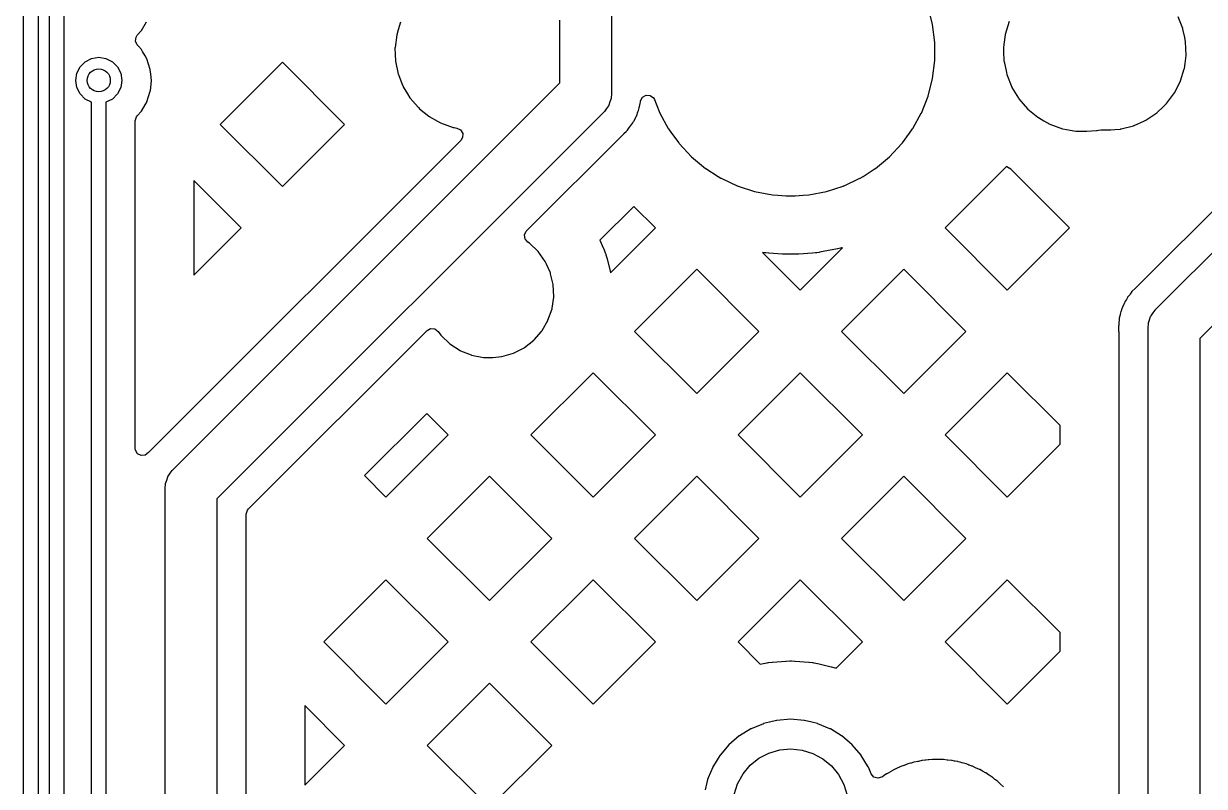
# Model space of a CAD drawing. Extents: x 124.3 to 210.2, y -114.7 to -26.3.
# Drawn here: x 146.2 to 166.68, y -53.25 to -40.02 of the extents above; entities that cross this region are included whole.
import ezdxf

# ---------------------------------------------------------------- set-up
doc = ezdxf.new("R2010")
doc.units = 0
doc.layers.add('BLACK', color=7, linetype='CONTINUOUS')

msp = doc.modelspace()

# ---------------------------------------------------------------- linework, layer by layer
at = {"layer": 'BLACK', "linetype": 'CONTINUOUS'}
for p, q in [((146.646, -57.5288), (146.646, -34.5192)), ((146.896, -34.4674), (146.896, -57.5806)), ((146.196, -56.2009), (146.196, -36.6092)), ((146.446, -36.5574), (146.446, -56.2527)), ((161.963, -40.0302), (161.885, -39.7252)), ((156.395, -39.768), (156.395, -41.232)), ((166.302, -40.0981), (166.223, -39.8987)), ((148.168, -40.2157), (148.235, -40.1419)), ((148.235, -40.1419), (148.239, -40.1369)), ((148.235, -40.1419), (148.235, -40.1419)), ((148.239, -40.1369), (148.328, -39.9823)), ((152.694, -40.1256), (152.668, -40.2072)), ((152.735, -39.9921), (152.694, -40.1256)), ((155.495, -41.0456), (155.495, -39.9544)), ((162.002, -40.3426), (161.963, -40.0302)), ((163.294, -39.9776), (163.224, -40.2018)), ((166.306, -40.1082), (166.302, -40.0981)), ((166.307, -40.1134), (166.306, -40.1082)), ((166.337, -40.258), (166.307, -40.1134)), ((148.137, -40.3203), (148.146, -40.2498)), ((148.168, -40.3843), (148.137, -40.3203)), ((148.146, -40.2498), (148.168, -40.2157)), ((152.668, -40.2125), (152.639, -40.4293)), ((152.668, -40.2072), (152.668, -40.2125)), ((162.002, -40.6574), (162.002, -40.3426)), ((163.223, -40.2071), (163.201, -40.3773)), ((163.224, -40.2018), (163.223, -40.2071)), ((166.353, -40.3338), (166.337, -40.258)), ((166.362, -40.5642), (166.353, -40.3338)), ((148.186, -40.404), (148.168, -40.3843)), ((148.239, -40.4631), (148.186, -40.404)), ((148.26, -40.4986), (148.239, -40.4631)), ((148.303, -40.5746), (148.26, -40.4986)), ((152.639, -40.4293), (152.638, -40.4358)), ((152.638, -40.4358), (152.647, -40.6662)), ((163.201, -40.3773), (163.193, -40.4346)), ((163.193, -40.4346), (163.193, -40.4399)), ((163.193, -40.4399), (163.195, -40.4947)), ((163.193, -40.4399), (163.193, -40.4399)), ((163.195, -40.4947), (163.202, -40.6692)), ((147.176, -40.7649), (147.265, -40.6764)), ((147.265, -40.6764), (147.376, -40.6196)), ((147.376, -40.6196), (147.5, -40.6)), ((147.5, -40.6), (147.624, -40.6196)), ((147.624, -40.6196), (147.735, -40.6764)), ((147.735, -40.6764), (147.824, -40.7649)), ((148.335, -40.6284), (148.303, -40.5746)), ((148.394, -40.8101), (148.335, -40.6284)), ((150.686, -40.6845), (149.607, -41.7635)), ((151.765, -41.7635), (150.686, -40.6845)), ((152.647, -40.6662), (152.694, -40.8918)), ((161.963, -40.9698), (162.002, -40.6574)), ((163.202, -40.6692), (163.203, -40.6744)), ((163.203, -40.6744), (163.243, -40.8661)), ((166.332, -40.7928), (166.343, -40.7095)), ((166.343, -40.7095), (166.361, -40.5695)), ((166.361, -40.5695), (166.362, -40.5642)), ((166.361, -40.5695), (166.361, -40.5695)), ((147.1, -41), (147.12, -40.8764)), ((147.12, -40.8764), (147.176, -40.7649)), ((147.824, -40.7649), (147.88, -40.8764)), ((147.88, -40.8764), (147.9, -41)), ((148.394, -40.8166), (148.394, -40.8101)), ((148.402, -40.8918), (148.394, -40.8166)), ((148.394, -40.8166), (148.394, -40.8166)), ((148.414, -41), (148.402, -40.8918)), ((152.694, -40.8918), (152.696, -40.8967)), ((152.696, -40.8967), (152.696, -40.8968)), ((152.696, -40.8968), (152.759, -41.0566)), ((163.243, -40.8661), (163.25, -40.899)), ((163.25, -40.899), (163.336, -41.1174)), ((166.265, -41.0066), (166.33, -40.7979)), ((166.33, -40.7979), (166.332, -40.7928)), ((147.12, -41.1236), (147.1, -41)), ((147.176, -41.2351), (147.12, -41.1236)), ((147.88, -41.1236), (147.824, -41.2351)), ((147.9, -41), (147.88, -41.1236)), ((148.395, -41.1749), (148.413, -41.0066)), ((148.413, -41.0066), (148.414, -41)), ((148.782, -47.7588), (155.495, -41.0456)), ((152.759, -41.0566), (152.779, -41.1062)), ((152.779, -41.1062), (152.782, -41.1108)), ((152.782, -41.1108), (152.782, -41.1108)), ((152.782, -41.1108), (152.855, -41.2317)), ((161.885, -41.2748), (161.963, -40.9698)), ((163.336, -41.1174), (163.339, -41.1219)), ((163.339, -41.1219), (163.452, -41.3083)), ((166.164, -41.2085), (166.218, -41.1013)), ((166.218, -41.1013), (166.263, -41.0129)), ((166.263, -41.0129), (166.265, -41.0066)), ((147.265, -41.3236), (147.176, -41.2351)), ((147.375, -41.3797), (147.265, -41.3236)), ((147.735, -41.3236), (147.625, -41.3797)), ((147.824, -41.2351), (147.735, -41.3236)), ((148.331, -41.3773), (148.335, -41.3716)), ((148.335, -41.3716), (148.394, -41.1899)), ((148.394, -41.1899), (148.395, -41.1749)), ((152.855, -41.2317), (152.898, -41.3033)), ((152.898, -41.3033), (152.902, -41.3073)), ((152.902, -41.3073), (153.041, -41.4677)), ((156.367, -41.3728), (156.349, -41.43)), ((156.387, -41.3163), (156.367, -41.3728)), ((156.389, -41.3024), (156.387, -41.3092)), ((156.387, -41.3092), (156.387, -41.3163)), ((156.395, -41.232), (156.389, -41.3024)), ((156.895, -41.3755), (156.898, -41.3594)), ((156.898, -41.3551), (156.932, -41.2925)), ((156.898, -41.3594), (156.898, -41.3551)), ((156.932, -41.2925), (156.994, -41.2579)), ((156.994, -41.2579), (157.065, -41.2624)), ((157.065, -41.2624), (157.122, -41.3045)), ((157.122, -41.3045), (157.139, -41.3345)), ((157.139, -41.3345), (157.168, -41.4087)), ((161.769, -41.5676), (161.885, -41.2748)), ((163.452, -41.3083), (163.458, -41.3181)), ((163.458, -41.3181), (163.612, -41.4954)), ((166.041, -41.3773), (166.126, -41.2624)), ((166.126, -41.2624), (166.159, -41.2185)), ((166.159, -41.2185), (166.164, -41.2085)), ((147.375, -57.5622), (147.375, -41.3797)), ((147.625, -41.3797), (147.625, -57.614)), ((148.166, -41.6182), (148.239, -41.5369)), ((148.239, -41.5369), (148.305, -41.4231)), ((148.305, -41.4231), (148.331, -41.3773)), ((148.331, -41.3773), (148.331, -41.3773)), ((156.263, -41.5502), (149.55, -48.2634)), ((153.041, -41.4677), (153.049, -41.4774)), ((153.049, -41.4774), (153.066, -41.4914)), ((153.066, -41.4914), (153.224, -41.6202)), ((156.267, -41.5445), (156.263, -41.5502)), ((156.273, -41.54), (156.267, -41.5445)), ((156.307, -41.4908), (156.273, -41.54)), ((156.343, -41.4426), (156.307, -41.4908)), ((156.345, -41.4358), (156.343, -41.4426)), ((156.349, -41.43), (156.345, -41.4358)), ((156.84, -41.5898), (156.847, -41.5636)), ((156.847, -41.5636), (156.853, -41.5483)), ((156.853, -41.5483), (156.863, -41.5233)), ((156.863, -41.5233), (156.873, -41.4774)), ((156.873, -41.4774), (156.875, -41.4669)), ((156.875, -41.4669), (156.877, -41.458)), ((156.877, -41.458), (156.878, -41.4543)), ((156.878, -41.4543), (156.893, -41.4026)), ((156.893, -41.4026), (156.895, -41.3755)), ((157.168, -41.4087), (157.231, -41.5676)), ((157.231, -41.5676), (157.233, -41.571)), ((157.233, -41.571), (157.233, -41.571)), ((157.233, -41.571), (157.379, -41.8368)), ((161.621, -41.8368), (161.767, -41.571)), ((161.767, -41.571), (161.769, -41.5676)), ((161.767, -41.571), (161.767, -41.571)), ((163.612, -41.4954), (163.616, -41.4988)), ((163.616, -41.4988), (163.789, -41.6409)), ((165.663, -41.6913), (165.854, -41.5626)), ((165.854, -41.5626), (165.87, -41.5473)), ((165.87, -41.5473), (165.949, -41.4725)), ((165.949, -41.4725), (166.021, -41.4034)), ((166.021, -41.4034), (166.041, -41.3773)), ((148.133, -41.7025), (148.154, -41.6344)), ((148.133, -47.3866), (148.133, -41.7025)), ((148.154, -41.6344), (148.166, -41.6182)), ((149.607, -41.7635), (150.686, -42.8426)), ((150.686, -42.8426), (151.765, -41.7635)), ((153.224, -41.6202), (153.224, -41.6202)), ((153.224, -41.6202), (153.228, -41.6236)), ((153.228, -41.6236), (153.232, -41.6263)), ((153.232, -41.6263), (153.232, -41.6263)), ((153.232, -41.6263), (153.375, -41.7073)), ((153.375, -41.7073), (153.428, -41.7377)), ((153.428, -41.7377), (153.645, -41.8163)), ((156.713, -41.807), (156.749, -41.7624)), ((156.749, -41.7624), (156.761, -41.7392)), ((156.761, -41.7392), (156.762, -41.7382)), ((156.762, -41.7382), (156.77, -41.7243)), ((156.77, -41.7243), (156.777, -41.7154)), ((156.777, -41.7154), (156.786, -41.702)), ((156.786, -41.702), (156.809, -41.6492)), ((156.809, -41.6492), (156.813, -41.6408)), ((156.813, -41.6408), (156.837, -41.5954)), ((156.837, -41.5954), (156.84, -41.5898)), ((163.789, -41.6409), (163.789, -41.6409)), ((163.789, -41.6409), (163.794, -41.6443)), ((163.794, -41.6443), (163.798, -41.6469)), ((163.798, -41.6469), (163.798, -41.6469)), ((163.798, -41.6469), (163.895, -41.702)), ((163.895, -41.702), (163.998, -41.7605)), ((163.998, -41.7605), (164.218, -41.8406)), ((165.458, -41.7838), (165.639, -41.702)), ((165.639, -41.702), (165.663, -41.6913)), ((153.645, -41.8163), (153.65, -41.8173)), ((153.65, -41.8173), (153.65, -41.8173)), ((153.65, -41.8173), (153.662, -41.8194)), ((153.662, -41.8194), (153.713, -41.8287)), ((153.713, -41.8287), (153.777, -41.8605)), ((153.777, -41.8605), (153.813, -41.9215)), ((153.813, -41.9215), (153.81, -41.9925)), ((154.92, -43.6123), (156.612, -41.9208)), ((156.612, -41.9208), (156.614, -41.9183)), ((156.614, -41.9183), (156.647, -41.8875)), ((156.647, -41.8875), (156.674, -41.8615)), ((156.674, -41.8615), (156.707, -41.8143)), ((156.707, -41.8143), (156.713, -41.807)), ((157.379, -41.8368), (157.383, -41.8435)), ((157.383, -41.8435), (157.437, -41.9183)), ((157.437, -41.9183), (157.559, -42.0854)), ((161.441, -42.0854), (161.563, -41.9183)), ((161.563, -41.9183), (161.617, -41.8435)), ((161.617, -41.8435), (161.621, -41.8368)), ((164.218, -41.8406), (164.224, -41.8415)), ((164.224, -41.8415), (164.224, -41.8415)), ((164.224, -41.8415), (164.286, -41.8527)), ((164.286, -41.8527), (164.449, -41.8823)), ((164.449, -41.8823), (164.453, -41.8825)), ((164.453, -41.8825), (164.453, -41.8825)), ((164.453, -41.8825), (164.472, -41.8834)), ((164.472, -41.8834), (164.472, -41.8834)), ((164.472, -41.8834), (164.474, -41.8835)), ((164.474, -41.8835), (164.639, -41.8835)), ((164.639, -41.8835), (164.72, -41.8766)), ((164.72, -41.8766), (164.809, -41.8691)), ((164.809, -41.8691), (164.814, -41.8687)), ((164.809, -41.8691), (164.809, -41.8691)), ((164.814, -41.8687), (164.819, -41.8673)), ((164.819, -41.8673), (164.841, -41.8616)), ((164.819, -41.8673), (164.819, -41.8673)), ((164.841, -41.8616), (164.879, -41.8577)), ((164.879, -41.8577), (164.894, -41.8584)), ((164.894, -41.8584), (164.894, -41.8584)), ((164.894, -41.8584), (164.896, -41.8585)), ((164.896, -41.8585), (165.058, -41.8585)), ((165.058, -41.8585), (165.126, -41.8527)), ((165.126, -41.8527), (165.224, -41.8444)), ((165.224, -41.8444), (165.23, -41.8439)), ((165.224, -41.8444), (165.224, -41.8444)), ((165.23, -41.8439), (165.235, -41.8426)), ((165.235, -41.8426), (165.448, -41.7873)), ((165.235, -41.8426), (165.235, -41.8426)), ((165.448, -41.7873), (165.453, -41.786)), ((165.448, -41.7873), (165.448, -41.7873)), ((165.453, -41.786), (165.458, -41.7838)), ((165.458, -41.7838), (165.458, -41.7838)), ((153.78, -42.0418), (148.433, -47.3882)), ((153.81, -41.9925), (153.78, -42.0418)), ((157.559, -42.0854), (157.568, -42.0982)), ((157.568, -42.0982), (157.784, -42.3278)), ((161.216, -42.3278), (161.432, -42.0982)), ((161.432, -42.0982), (161.441, -42.0854)), ((157.784, -42.3278), (158.026, -42.5285)), ((160.974, -42.5285), (161.216, -42.3278)), ((158.026, -42.5285), (158.03, -42.5306)), ((158.03, -42.5306), (158.242, -42.6657)), ((160.758, -42.6657), (160.97, -42.5306)), ((160.97, -42.5306), (160.974, -42.5285)), ((163.244, -42.4955), (162.18, -43.5596)), ((163.287, -42.5228), (163.244, -42.4955)), ((163.292, -42.5255), (163.287, -42.5228)), ((163.319, -42.541), (163.292, -42.5255)), ((164.338, -43.5596), (163.319, -42.541)), ((167.574, -42.5144), (165.483, -44.6056)), ((149.969, -43.5596), (149.147, -42.7378)), ((149.147, -42.7378), (149.147, -44.3814)), ((158.242, -42.6657), (158.292, -42.6972)), ((158.292, -42.6972), (158.296, -42.6989)), ((158.296, -42.6989), (158.296, -42.6989)), ((158.296, -42.6989), (158.573, -42.8296)), ((160.427, -42.8296), (160.704, -42.6989)), ((160.704, -42.6989), (160.708, -42.6972)), ((160.704, -42.6989), (160.704, -42.6989)), ((160.708, -42.6972), (160.758, -42.6657)), ((158.573, -42.8296), (158.573, -42.8296)), ((158.573, -42.8296), (158.577, -42.8313)), ((158.577, -42.8313), (158.581, -42.8325)), ((158.581, -42.8325), (158.581, -42.8325)), ((158.581, -42.8325), (158.588, -42.8347)), ((158.588, -42.8347), (158.876, -42.9286)), ((158.876, -42.9286), (159.186, -42.9876)), ((159.186, -42.9876), (159.279, -42.9935)), ((159.279, -42.9935), (159.419, -43.0023)), ((159.419, -43.0023), (159.419, -43.0023)), ((159.419, -43.0023), (159.421, -43.0024)), ((159.421, -43.0024), (159.579, -43.0024)), ((159.579, -43.0024), (159.581, -43.0023)), ((159.581, -43.0023), (159.721, -42.9935)), ((159.581, -43.0023), (159.581, -43.0023)), ((159.721, -42.9935), (159.814, -42.9876)), ((159.814, -42.9876), (160.124, -42.9286)), ((160.124, -42.9286), (160.412, -42.8347)), ((160.412, -42.8347), (160.419, -42.8325)), ((160.419, -42.8325), (160.423, -42.8313)), ((160.419, -42.8325), (160.419, -42.8325)), ((160.423, -42.8313), (160.427, -42.8296)), ((160.427, -42.8296), (160.427, -42.8296)), ((165.832, -44.9762), (167.982, -42.8257)), ((156.78, -43.1863), (156.191, -43.7753)), ((157.154, -43.5596), (156.78, -43.1863)), ((149.147, -44.3814), (149.969, -43.5596)), ((154.885, -43.6832), (154.914, -43.6187)), ((154.914, -43.6187), (154.92, -43.6123)), ((156.375, -44.3384), (157.154, -43.5596)), ((162.18, -43.5596), (163.259, -44.6386)), ((163.259, -44.6386), (164.338, -43.5596)), ((168.487, -43.5939), (166.6, -45.4807)), ((154.895, -43.7535), (154.885, -43.6832)), ((154.913, -43.7753), (154.895, -43.7535)), ((154.941, -43.8073), (154.913, -43.7753)), ((154.97, -43.8261), (154.941, -43.8073)), ((155.123, -43.9724), (154.97, -43.8261)), ((156.191, -43.7753), (156.256, -43.9178)), ((155.245, -44.1449), (155.123, -43.9724)), ((156.256, -43.9178), (156.258, -43.9233)), ((156.258, -43.9233), (156.285, -43.9906)), ((156.285, -43.9906), (156.287, -43.9962)), ((156.287, -43.9962), (156.295, -44.0188)), ((156.295, -44.0188), (156.297, -44.0246)), ((156.297, -44.0246), (156.317, -44.0941)), ((159.047, -43.9918), (159.015, -43.9867)), ((159.015, -43.9867), (159.667, -44.6386)), ((159.051, -43.9923), (159.047, -43.9918)), ((159.067, -43.9943), (159.051, -43.9923)), ((159.07, -43.9948), (159.067, -43.9943)), ((159.118, -43.9993), (159.07, -43.9948)), ((159.122, -43.9996), (159.118, -43.9993)), ((159.358, -44.0144), (159.122, -43.9996)), ((159.36, -44.0145), (159.358, -44.0144)), ((159.384, -44.0156), (159.36, -44.0145)), ((159.386, -44.0157), (159.384, -44.0156)), ((159.393, -44.016), (159.386, -44.0157)), ((159.395, -44.016), (159.393, -44.016)), ((159.419, -44.0164), (159.395, -44.016)), ((159.421, -44.0164), (159.419, -44.0164)), ((159.579, -44.0164), (159.421, -44.0164)), ((159.581, -44.0164), (159.579, -44.0164)), ((159.605, -44.016), (159.581, -44.0164)), ((159.607, -44.016), (159.605, -44.016)), ((159.614, -44.0157), (159.607, -44.016)), ((159.616, -44.0156), (159.614, -44.0157)), ((159.64, -44.0145), (159.616, -44.0156)), ((159.642, -44.0144), (159.64, -44.0145)), ((159.878, -43.9996), (159.642, -44.0144)), ((159.667, -44.6386), (160.402, -43.9031)), ((159.882, -43.9993), (159.878, -43.9996)), ((159.93, -43.9948), (159.882, -43.9993)), ((159.933, -43.9943), (159.93, -43.9948)), ((159.949, -43.9923), (159.933, -43.9943)), ((159.953, -43.9918), (159.949, -43.9923)), ((160, -43.9843), (159.953, -43.9918)), ((160.004, -43.9836), (160, -43.9843)), ((160.314, -43.9246), (160.004, -43.9836)), ((160.317, -43.9238), (160.314, -43.9246)), ((160.364, -43.9134), (160.317, -43.9238)), ((160.368, -43.9124), (160.364, -43.9134)), ((160.383, -43.9085), (160.368, -43.9124)), ((160.387, -43.9075), (160.383, -43.9085)), ((160.402, -43.9031), (160.387, -43.9075)), ((155.266, -44.1896), (155.245, -44.1449)), ((155.329, -44.3293), (155.266, -44.1896)), ((156.317, -44.0941), (156.319, -44.0999)), ((156.319, -44.0999), (156.368, -44.3055)), ((155.333, -44.3375), (155.329, -44.3293)), ((155.334, -44.3433), (155.333, -44.3375)), ((155.338, -44.3572), (155.334, -44.3433)), ((155.334, -44.3433), (155.334, -44.3433)), ((155.382, -44.5431), (155.338, -44.3572)), ((156.368, -44.3055), (156.369, -44.3114)), ((156.369, -44.3114), (156.375, -44.3384)), ((157.871, -44.2766), (156.791, -45.3556)), ((158.95, -45.3556), (157.871, -44.2766)), ((161.463, -44.2766), (160.384, -45.3556)), ((162.542, -45.3556), (161.463, -44.2766)), ((155.392, -44.7544), (155.382, -44.5431)), ((165.481, -44.608), (165.421, -44.6648)), ((165.483, -44.6056), (165.481, -44.608)), ((155.364, -44.9502), (155.391, -44.7603)), ((155.391, -44.7603), (155.392, -44.7544)), ((155.391, -44.7603), (155.391, -44.7603)), ((165.306, -44.8302), (165.286, -44.8772)), ((165.309, -44.8243), (165.306, -44.8302)), ((165.325, -44.802), (165.309, -44.8243)), ((165.333, -44.7881), (165.325, -44.802)), ((165.343, -44.7697), (165.333, -44.7881)), ((165.346, -44.764), (165.343, -44.7696)), ((165.343, -44.7696), (165.343, -44.7697)), ((165.382, -44.7193), (165.346, -44.764)), ((165.388, -44.712), (165.382, -44.7193)), ((165.421, -44.6648), (165.388, -44.712)), ((155.292, -45.1635), (155.362, -44.9637)), ((155.362, -44.9637), (155.364, -44.9502)), ((165.22, -45.0594), (165.218, -45.0684)), ((165.23, -45.0093), (165.22, -45.0594)), ((165.232, -45.003), (165.23, -45.0093)), ((165.23, -45.0093), (165.23, -45.0093)), ((165.242, -44.978), (165.232, -45.003)), ((165.248, -44.9627), (165.242, -44.978)), ((165.255, -44.9366), (165.248, -44.9627)), ((165.282, -44.8855), (165.255, -44.9366)), ((165.286, -44.8772), (165.282, -44.8855)), ((165.752, -45.0838), (165.788, -45.0356)), ((165.788, -45.0356), (165.822, -44.9863)), ((165.822, -44.9863), (165.828, -44.9819)), ((165.828, -44.9819), (165.832, -44.9762)), ((155.19, -45.3414), (155.289, -45.1687)), ((155.289, -45.1687), (155.292, -45.1635)), ((165.191, -45.2622), (165.188, -45.3063)), ((165.192, -45.2525), (165.191, -45.2622)), ((165.197, -45.167), (165.192, -45.1936)), ((165.192, -45.1936), (165.192, -45.2)), ((165.192, -45.2), (165.192, -45.2525)), ((165.2, -45.1509), (165.197, -45.167)), ((165.201, -45.1339), (165.2, -45.1509)), ((165.202, -45.1237), (165.201, -45.1339)), ((165.218, -45.0684), (165.202, -45.1237)), ((165.7, -45.2944), (165.706, -45.224)), ((165.706, -45.224), (165.708, -45.2172)), ((165.708, -45.21), (165.728, -45.1535)), ((165.708, -45.2172), (165.708, -45.21)), ((165.728, -45.1535), (165.746, -45.0964)), ((165.746, -45.0964), (165.75, -45.0905)), ((165.75, -45.0905), (165.752, -45.0838)), ((150.095, -48.4371), (153.194, -45.3388)), ((153.194, -45.3388), (153.256, -45.3048)), ((153.256, -45.3048), (153.327, -45.3099)), ((153.327, -45.3099), (153.386, -45.355)), ((153.386, -45.355), (153.434, -45.4227)), ((153.434, -45.4227), (153.434, -45.4227)), ((153.434, -45.4227), (153.437, -45.4276)), ((153.437, -45.4276), (153.59, -45.5739)), ((155.052, -45.5019), (155.179, -45.3556)), ((155.179, -45.3556), (155.183, -45.3512)), ((155.183, -45.3512), (155.187, -45.3466)), ((155.187, -45.3466), (155.19, -45.3415)), ((155.19, -45.3415), (155.19, -45.3414)), ((156.791, -45.3556), (157.871, -46.4347)), ((157.871, -46.4347), (158.95, -45.3556)), ((160.384, -45.3556), (161.463, -46.4347)), ((161.463, -46.4347), (162.542, -45.3556)), ((165.188, -45.3063), (165.187, -45.3179)), ((165.187, -45.3179), (165.188, -45.3242)), ((165.188, -45.3242), (165.191, -45.3469)), ((165.191, -45.3469), (165.192, -45.3627)), ((165.192, -45.3627), (165.192, -54.1651)), ((165.7, -56.3056), (165.7, -45.2944)), ((153.59, -45.5739), (153.768, -45.6886)), ((154.777, -45.6909), (154.876, -45.6398)), ((154.876, -45.6398), (154.882, -45.6371)), ((154.876, -45.6398), (154.876, -45.6398)), ((154.882, -45.6371), (155.048, -45.5064)), ((155.048, -45.5064), (155.052, -45.5019)), ((155.052, -45.5019), (155.052, -45.5019)), ((166.6, -45.4807), (166.6, -56.492)), ((153.768, -45.6886), (153.773, -45.6909)), ((153.773, -45.6909), (153.958, -45.7654)), ((153.958, -45.7654), (153.958, -45.7654)), ((153.958, -45.7654), (153.964, -45.7677)), ((153.964, -45.7677), (154.171, -45.8082)), ((154.171, -45.8082), (154.177, -45.8085)), ((154.177, -45.8085), (154.333, -45.8085)), ((154.333, -45.8085), (154.491, -45.7935)), ((154.491, -45.7935), (154.694, -45.7339)), ((154.694, -45.7339), (154.777, -45.6909)), ((156.074, -46.0726), (154.995, -47.1517)), ((157.154, -47.1517), (156.074, -46.0726)), ((159.667, -46.0726), (158.588, -47.1517)), ((160.746, -47.1517), (159.667, -46.0726)), ((163.259, -46.0726), (162.18, -47.1517)), ((164.178, -46.9915), (163.259, -46.0726)), ((153.188, -46.7784), (152.109, -47.8575)), ((153.561, -47.1517), (153.188, -46.7784)), ((164.178, -47.3119), (164.178, -46.9915)), ((152.482, -48.2307), (153.561, -47.1517)), ((154.995, -47.1517), (156.074, -48.2307)), ((156.074, -48.2307), (157.154, -47.1517)), ((158.588, -47.1517), (159.667, -48.2307)), ((159.667, -48.2307), (160.746, -47.1517)), ((162.18, -47.1517), (163.259, -48.2307)), ((163.259, -48.2307), (164.178, -47.3119)), ((148.137, -47.4172), (148.133, -47.3866)), ((148.173, -47.4785), (148.137, -47.4172)), ((148.237, -47.5105), (148.173, -47.4785)), ((148.307, -47.5032), (148.237, -47.5105)), ((148.363, -47.4588), (148.307, -47.5032)), ((148.367, -47.4527), (148.363, -47.4588)), ((148.371, -47.4475), (148.367, -47.4527)), ((148.367, -47.4527), (148.367, -47.4527)), ((148.431, -47.3907), (148.371, -47.4475)), ((148.433, -47.3882), (148.431, -47.3907)), ((148.678, -47.9361), (148.696, -47.879)), ((148.696, -47.879), (148.7, -47.8732)), ((148.7, -47.8732), (148.702, -47.8664)), ((148.702, -47.8664), (148.738, -47.8182)), ((148.738, -47.8182), (148.772, -47.7689)), ((148.772, -47.7689), (148.778, -47.7645)), ((148.778, -47.7645), (148.782, -47.7588)), ((152.109, -47.8575), (152.482, -48.2307)), ((154.278, -47.8687), (153.199, -48.9477)), ((155.357, -48.9477), (154.278, -47.8687)), ((157.871, -47.8687), (156.791, -48.9477)), ((158.95, -48.9477), (157.871, -47.8687)), ((161.463, -47.8687), (160.384, -48.9477)), ((162.542, -48.9477), (161.463, -47.8687)), ((148.65, -48.077), (148.656, -48.0066)), ((148.65, -67.2396), (148.65, -48.077)), ((148.656, -48.0066), (148.658, -47.9998)), ((148.658, -47.9927), (148.678, -47.9361)), ((148.658, -47.9998), (148.658, -47.9927)), ((149.55, -48.2634), (149.55, -67.426)), ((150.059, -48.5262), (150.079, -48.4581)), ((150.059, -56.3597), (150.059, -48.5262)), ((150.079, -48.4581), (150.095, -48.4371)), ((153.199, -48.9477), (154.278, -50.0268)), ((154.278, -50.0268), (155.357, -48.9477)), ((156.791, -48.9477), (157.871, -50.0268)), ((157.871, -50.0268), (158.95, -48.9477)), ((160.384, -48.9477), (161.463, -50.0268)), ((161.463, -50.0268), (162.542, -48.9477)), ((152.482, -49.6647), (151.403, -50.7438)), ((153.561, -50.7438), (152.482, -49.6647)), ((156.074, -49.6647), (154.995, -50.7438)), ((157.154, -50.7438), (156.074, -49.6647)), ((159.667, -49.6647), (158.588, -50.7438)), ((160.746, -50.7438), (159.667, -49.6647)), ((163.259, -49.6647), (162.18, -50.7438)), ((164.178, -50.5836), (163.259, -49.6647)), ((164.178, -50.904), (164.178, -50.5836)), ((151.403, -50.7438), (152.482, -51.8228)), ((152.482, -51.8228), (153.561, -50.7438)), ((154.995, -50.7438), (156.074, -51.8228)), ((156.074, -51.8228), (157.154, -50.7438)), ((158.588, -50.7438), (158.975, -51.1317)), ((160.29, -51.1998), (160.746, -50.7438)), ((162.18, -50.7438), (163.259, -51.8228)), ((163.259, -51.8228), (164.178, -50.904)), ((158.975, -51.1317), (159.027, -51.1195)), ((159.027, -51.1195), (159.031, -51.1184)), ((159.031, -51.1184), (159.09, -51.1067)), ((159.09, -51.1067), (159.095, -51.1059)), ((159.095, -51.1059), (159.114, -51.1028)), ((159.114, -51.1028), (159.119, -51.1021)), ((159.119, -51.1021), (159.179, -51.0951)), ((159.179, -51.0951), (159.184, -51.0946)), ((159.184, -51.0946), (159.42, -51.076)), ((159.42, -51.076), (159.425, -51.0757)), ((159.425, -51.0757), (159.485, -51.0733)), ((159.485, -51.0733), (159.49, -51.0732)), ((159.49, -51.0732), (159.51, -51.0732)), ((159.51, -51.0732), (159.515, -51.0733)), ((159.515, -51.0733), (159.575, -51.0757)), ((159.575, -51.0757), (159.58, -51.076)), ((159.58, -51.076), (159.816, -51.0946)), ((159.816, -51.0946), (159.821, -51.0951)), ((159.821, -51.0951), (159.881, -51.1021)), ((159.881, -51.1021), (159.886, -51.1028)), ((159.886, -51.1028), (159.905, -51.1059)), ((159.905, -51.1059), (159.91, -51.1067)), ((159.91, -51.1067), (159.969, -51.1184)), ((159.969, -51.1184), (159.973, -51.1195)), ((159.973, -51.1195), (160.204, -51.1749)), ((160.204, -51.1749), (160.209, -51.1762)), ((160.209, -51.1762), (160.267, -51.1924)), ((160.267, -51.1924), (160.271, -51.1938)), ((160.271, -51.1938), (160.29, -51.1998)), ((154.278, -51.4608), (153.199, -52.5398)), ((155.357, -52.5398), (154.278, -51.4608)), ((151.765, -52.5398), (151.073, -51.847)), ((151.073, -51.847), (151.073, -53.2327)), ((159.028, -52.1628), (158.818, -52.2499)), ((159.032, -52.1609), (159.028, -52.1628)), ((159.028, -52.1628), (159.028, -52.1628)), ((159.133, -52.1367), (159.032, -52.1609)), ((159.258, -52.1066), (159.133, -52.1367)), ((159.263, -52.1055), (159.258, -52.1066)), ((159.258, -52.1066), (159.258, -52.1066)), ((159.5, -52.0868), (159.263, -52.1055)), ((159.737, -52.1055), (159.5, -52.0868)), ((159.742, -52.1066), (159.737, -52.1055)), ((159.867, -52.1367), (159.742, -52.1066)), ((159.742, -52.1066), (159.742, -52.1066)), ((159.968, -52.1609), (159.867, -52.1367)), ((159.972, -52.1628), (159.968, -52.1609)), ((160.182, -52.2499), (159.972, -52.1628)), ((159.972, -52.1628), (159.972, -52.1628)), ((158.611, -52.3758), (158.43, -52.53)), ((158.615, -52.3732), (158.611, -52.3758)), ((158.809, -52.2543), (158.615, -52.3732)), ((158.615, -52.3732), (158.615, -52.3732)), ((158.813, -52.2518), (158.809, -52.2543)), ((158.818, -52.2499), (158.813, -52.2518)), ((158.818, -52.2499), (158.818, -52.2499)), ((160.187, -52.2518), (160.182, -52.2499)), ((160.182, -52.2499), (160.182, -52.2499)), ((160.191, -52.2543), (160.187, -52.2518)), ((160.385, -52.3732), (160.191, -52.2543)), ((160.389, -52.3758), (160.385, -52.3732)), ((160.385, -52.3732), (160.385, -52.3732)), ((160.57, -52.53), (160.389, -52.3758)), ((151.073, -53.2327), (151.765, -52.5398)), ((153.199, -52.5398), (154.278, -53.6189)), ((154.278, -53.6189), (155.357, -52.5398)), ((158.43, -52.53), (158.276, -52.7106)), ((159.125, -52.6728), (159.313, -52.6177)), ((159.313, -52.6177), (159.507, -52.6)), ((159.507, -52.6), (159.701, -52.6204)), ((159.701, -52.6204), (159.888, -52.6781)), ((160.724, -52.7106), (160.57, -52.53)), ((158.273, -52.7148), (158.164, -52.8936)), ((158.276, -52.7106), (158.273, -52.7148)), ((158.273, -52.7148), (158.273, -52.7148)), ((158.8, -52.8855), (158.952, -52.7632)), ((158.952, -52.7632), (159.125, -52.6728)), ((159.888, -52.6781), (160.059, -52.771)), ((160.059, -52.771), (160.21, -52.8954)), ((160.727, -52.7148), (160.724, -52.7106)), ((160.836, -52.8936), (160.727, -52.7148)), ((160.727, -52.7148), (160.727, -52.7148)), ((161.64, -52.8308), (161.591, -52.8473)), ((161.645, -52.83), (161.64, -52.8308)), ((161.71, -52.819), (161.645, -52.83)), ((161.645, -52.83), (161.645, -52.83)), ((161.718, -52.8173), (161.71, -52.819)), ((161.779, -52.8028), (161.718, -52.8173)), ((161.784, -52.8016), (161.779, -52.8028)), ((161.779, -52.8028), (161.779, -52.8028)), ((161.789, -52.8012), (161.784, -52.8016)), ((161.833, -52.7978), (161.789, -52.8012)), ((161.789, -52.8012), (161.789, -52.8012)), ((161.844, -52.7964), (161.833, -52.7978)), ((161.889, -52.7887), (161.844, -52.7964)), ((161.894, -52.7879), (161.889, -52.7887)), ((161.889, -52.7887), (161.889, -52.7887)), ((161.899, -52.7879), (161.894, -52.7879)), ((161.961, -52.7872), (161.899, -52.7879)), ((161.899, -52.7879), (161.899, -52.7879)), ((161.964, -52.7872), (161.961, -52.7872)), ((161.972, -52.7868), (161.964, -52.7872)), ((162.035, -52.7818), (161.972, -52.7868)), ((162.04, -52.7814), (162.035, -52.7818)), ((162.045, -52.7818), (162.04, -52.7814)), ((162.09, -52.7854), (162.045, -52.7818)), ((162.101, -52.7857), (162.09, -52.7854)), ((162.127, -52.7855), (162.101, -52.7857)), ((162.151, -52.7852), (162.127, -52.7855)), ((162.219, -52.7952), (162.151, -52.7852)), ((162.227, -52.7962), (162.219, -52.7952)), ((162.291, -52.8012), (162.227, -52.7962)), ((162.296, -52.8016), (162.291, -52.8012)), ((162.291, -52.8012), (162.291, -52.8012)), ((162.301, -52.8028), (162.296, -52.8016)), ((162.346, -52.8134), (162.301, -52.8028)), ((162.301, -52.8028), (162.301, -52.8028)), ((162.357, -52.8156), (162.346, -52.8134)), ((162.4, -52.822), (162.357, -52.8156)), ((162.405, -52.8228), (162.4, -52.822)), ((162.4, -52.822), (162.4, -52.822)), ((162.439, -52.8333), (162.405, -52.8228)), ((162.47, -52.843), (162.439, -52.8333)), ((162.478, -52.8452), (162.47, -52.843)), ((158.15, -52.9176), (158.073, -53.1032)), ((158.152, -52.913), (158.15, -52.9176)), ((158.15, -52.9176), (158.15, -52.9176)), ((158.164, -52.8936), (158.152, -52.913)), ((158.581, -53.2061), (158.675, -53.035)), ((158.675, -53.035), (158.8, -52.8855)), ((160.21, -52.8954), (160.333, -53.0466)), ((160.333, -53.0466), (160.425, -53.2189)), ((160.848, -52.913), (160.836, -52.8936)), ((160.85, -52.9176), (160.848, -52.913)), ((160.898, -53.0331), (160.85, -52.9176)), ((160.85, -52.9176), (160.85, -52.9176)), ((160.944, -53.0894), (160.898, -53.0331)), ((161.165, -53.0349), (161.126, -53.0636)), ((161.169, -53.0319), (161.165, -53.0349)), ((161.194, -53.019), (161.169, -53.0319)), ((161.233, -52.9983), (161.194, -53.019)), ((161.241, -52.9941), (161.233, -52.9983)), ((161.292, -52.9626), (161.241, -52.9941)), ((161.296, -52.96), (161.292, -52.9626)), ((161.292, -52.9626), (161.292, -52.9626)), ((161.301, -52.9581), (161.296, -52.96)), ((161.34, -52.9419), (161.301, -52.9581)), ((161.301, -52.9581), (161.301, -52.9581)), ((161.35, -52.9371), (161.34, -52.9419)), ((161.392, -52.9151), (161.35, -52.9371)), ((161.397, -52.9128), (161.392, -52.9151)), ((161.392, -52.9151), (161.392, -52.9151)), ((161.465, -52.8899), (161.397, -52.9128)), ((161.473, -52.8869), (161.465, -52.8899)), ((161.534, -52.8616), (161.473, -52.8869)), ((161.581, -52.8504), (161.534, -52.8616)), ((161.591, -52.8473), (161.581, -52.8504)), ((162.546, -52.8616), (162.478, -52.8452)), ((162.574, -52.8732), (162.546, -52.8616)), ((162.594, -52.8813), (162.574, -52.8732)), ((162.604, -52.8851), (162.594, -52.8813)), ((162.646, -52.8982), (162.604, -52.8851)), ((162.651, -52.8997), (162.646, -52.8982)), ((162.646, -52.8982), (162.646, -52.8982)), ((162.655, -52.9019), (162.651, -52.8997)), ((162.71, -52.9292), (162.655, -52.9019)), ((162.655, -52.9019), (162.655, -52.9019)), ((162.718, -52.9328), (162.71, -52.9292)), ((162.735, -52.9397), (162.718, -52.9328)), ((162.779, -52.9581), (162.735, -52.9397)), ((162.784, -52.96), (162.779, -52.9581)), ((162.779, -52.9581), (162.779, -52.9581)), ((162.809, -52.9754), (162.784, -52.96)), ((162.828, -52.9873), (162.809, -52.9754)), ((162.838, -52.9927), (162.828, -52.9873)), ((162.881, -53.014), (162.838, -52.9927)), ((162.885, -53.0169), (162.881, -53.014)), ((162.934, -53.0519), (162.885, -53.0169)), ((162.885, -53.0169), (162.885, -53.0169)), ((158.048, -53.1852), (158.018, -53.3125)), ((158.061, -53.1324), (158.048, -53.1852)), ((158.073, -53.1032), (158.061, -53.1324)), ((158.522, -53.3921), (158.581, -53.2061)), ((160.425, -53.2189), (160.481, -53.4058)), ((161.012, -53.1109), (160.944, -53.0894)), ((161.08, -53.0923), (161.012, -53.1109)), ((161.085, -53.0894), (161.08, -53.0923)), ((161.117, -53.0699), (161.085, -53.0894)), ((161.126, -53.0636), (161.117, -53.0699)), ((162.942, -53.0567), (162.934, -53.0519)), ((162.999, -53.0918), (162.942, -53.0567)), ((163.003, -53.0944), (162.999, -53.0918)), ((162.999, -53.0918), (162.999, -53.0918)), ((163.007, -53.0976), (163.003, -53.0944)), ((163.043, -53.1287), (163.007, -53.0976)), ((163.007, -53.0976), (163.007, -53.0976)), ((163.052, -53.1356), (163.043, -53.1287)), ((163.087, -53.1601), (163.052, -53.1356)), ((163.091, -53.1629), (163.087, -53.1601)), ((163.087, -53.1601), (163.087, -53.1601)), ((163.094, -53.1664), (163.091, -53.1629)), ((163.137, -53.2081), (163.094, -53.1664)), ((163.143, -53.2139), (163.137, -53.2081)), ((163.195, -53.2582), (163.143, -53.2139))]:
    msp.add_line(p, q, dxfattribs=at)
at = {"layer": 'BLACK'}
msp.add_circle((147.5, -41), 0.2, dxfattribs=at)

doc.saveas('drawing.dxf')
